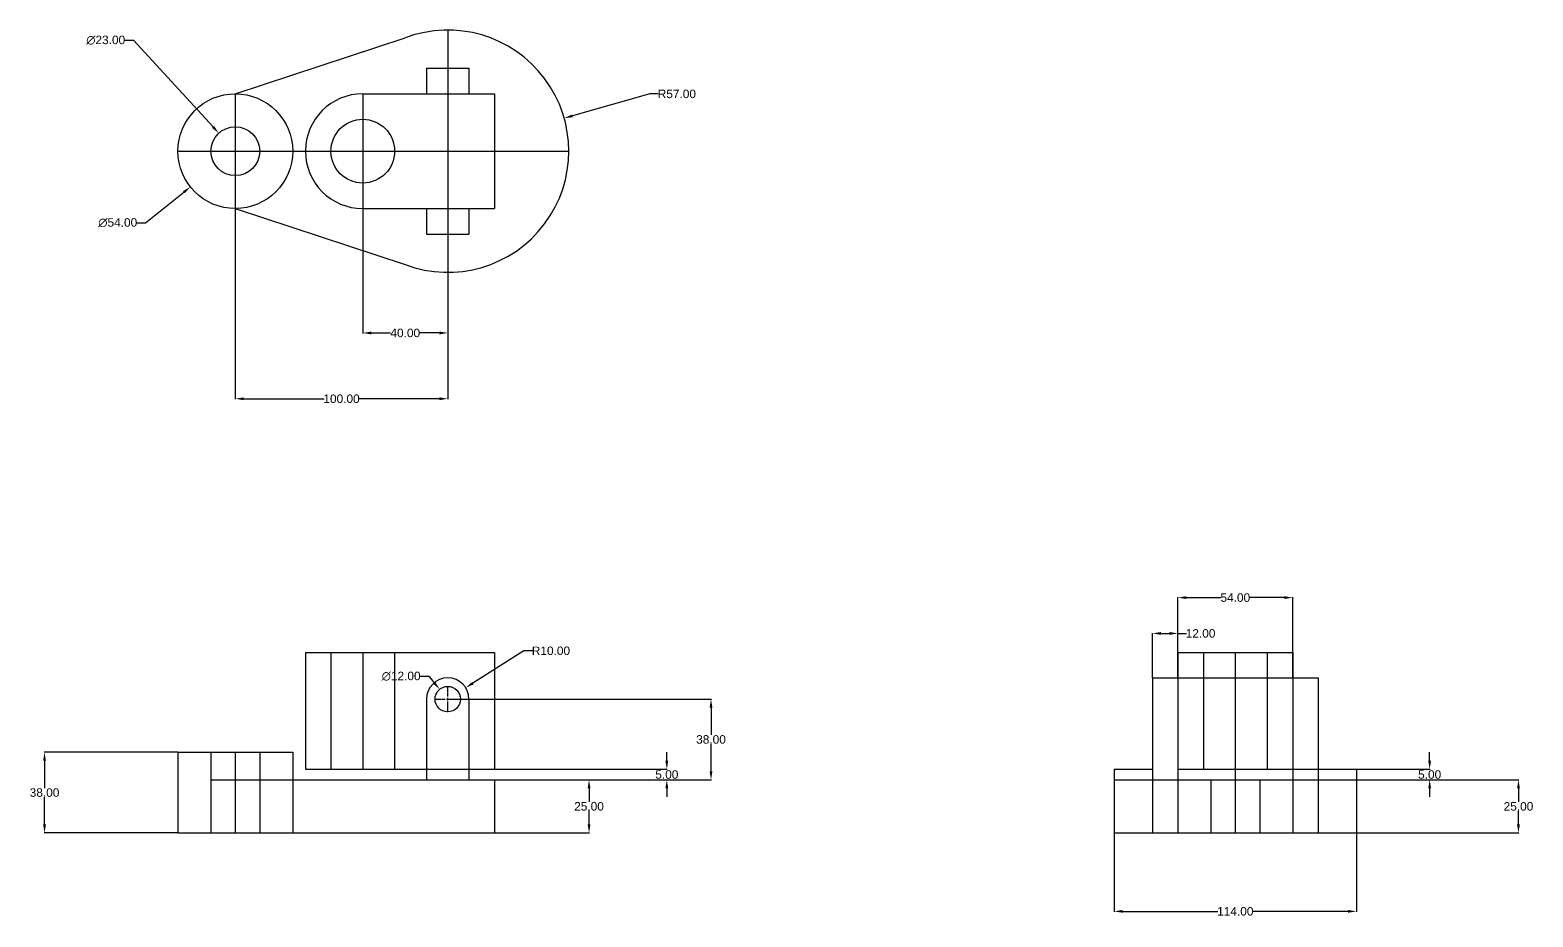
# Model space of a CAD drawing. Header units: millimetres. Extents: x 175 to 1850, y -94 to 323.
# Drawn here: x 175 to 883, y -94 to 323 of the extents above; entities that cross this region are included whole.
import ezdxf

# ---------------------------------------------------------------- set-up
doc = ezdxf.new("R2010")
doc.units = ezdxf.units.MM
doc.header["$MEASUREMENT"] = 0
doc.linetypes.add('CENTER2', pattern=[1.125, 0.75, -0.125, 0.125, -0.125])
doc.styles.get("Standard").update_dxf_attribs({"font": 'arial.ttf'})
doc.dimstyles.get("Standard").update_dxf_attribs({"dimtxt": 4, "dimasz": 4, "dimexe": 0.18, "dimexo": 0.0625, "dimgap": 0.09, "dimtad": 0, "dimtih": 1, "dimtoh": 1, "dimzin": 0, "dimdsep": 46, "dimtxsty": 'Standard', "dimcen": 0.09, "dimadec": 0, "dimazin": 0, "dimtfac": 1, "dimtofl": 0, "dimtmove": 0, "dimatfit": 3, "dimfxl": 1, "dimtolj": 1, "dimtzin": 0, "dimarcsym": 0})

# ---------------------------------------------------------------- blocks, each defined once
blk = doc.blocks.new('*D1')
at = {"color": 0, "lineweight": -2, "transparency": 16777216}
for p, q in [((331.84, 266.09), (331.84, 180.43)), ((371.84, 266.09), (371.84, 180.43)), ((335.84, 180.61), (344.93, 180.61)), ((367.84, 180.61), (358.76, 180.61))]:
    blk.add_line(p, q, dxfattribs=at)
at = {"color": 0, "transparency": 16777216}
for points in [[(335.84, 181.28), (335.84, 179.95), (331.84, 180.61)], [(367.84, 181.28), (367.84, 179.95), (371.84, 180.61)]]:
    blk.add_solid(points, dxfattribs=at)
at = {"layer": 'Defpoints', "color": 0, "transparency": 16777216}
for p in [(331.84, 266.16), (371.84, 266.16), (371.84, 180.61)]:
    blk.add_point(p, dxfattribs=at)
at = {"color": 0, "transparency": 16777216, "insert": (351.84, 180.61), "char_height": 4, "attachment_point": 5}
blk.add_mtext('\\A1;40.00', dxfattribs=at)
blk = doc.blocks.new('*D2')
at = {"color": 0, "lineweight": -2, "transparency": 16777216}
for p, q in [((271.84, 266.09), (271.84, 149.47)), ((371.84, 266.09), (371.84, 149.47)), ((275.84, 149.65), (313.64, 149.65)), ((367.84, 149.65), (330.04, 149.65))]:
    blk.add_line(p, q, dxfattribs=at)
at = {"color": 0, "transparency": 16777216}
for points in [[(275.84, 150.32), (275.84, 148.99), (271.84, 149.65)], [(367.84, 150.32), (367.84, 148.99), (371.84, 149.65)]]:
    blk.add_solid(points, dxfattribs=at)
at = {"layer": 'Defpoints', "color": 0, "transparency": 16777216}
for p in [(271.84, 266.16), (371.84, 266.16), (371.84, 149.65)]:
    blk.add_point(p, dxfattribs=at)
at = {"color": 0, "transparency": 16777216, "insert": (321.84, 149.65), "char_height": 4, "attachment_point": 5}
blk.add_mtext('\\A1;100.00', dxfattribs=at)
blk = doc.blocks.new('*D3')
at = {"color": 0, "lineweight": -2, "transparency": 16777216}
for p, q in [((219.84, 318.4), (223.84, 318.4)), ((223.84, 318.4), (261.35, 277.57)), ((271.75, 266.16), (271.93, 266.16)), ((271.84, 266.07), (271.84, 266.25))]:
    blk.add_line(p, q, dxfattribs=at)
at = {"color": 0, "transparency": 16777216}
blk.add_solid([(261.85, 278.02), (260.86, 277.12), (264.06, 274.62)], dxfattribs=at)
at = {"layer": 'Defpoints', "color": 0, "transparency": 16777216}
for p in [(264.06, 274.62), (279.62, 257.69)]:
    blk.add_point(p, dxfattribs=at)
at = {"color": 0, "transparency": 16777216, "insert": (210.83, 318.4), "char_height": 4, "attachment_point": 5}
blk.add_mtext('\\A1;∅23.00', dxfattribs=at)
blk = doc.blocks.new('*D4')
at = {"color": 0, "lineweight": -2, "transparency": 16777216}
for p, q in [((271.75, 266.16), (271.93, 266.16)), ((271.84, 266.07), (271.84, 266.25)), ((229.51, 232.5), (247.58, 246.86)), ((225.51, 232.5), (229.51, 232.5))]:
    blk.add_line(p, q, dxfattribs=at)
at = {"color": 0, "transparency": 16777216}
blk.add_solid([(247.16, 247.39), (247.99, 246.34), (250.71, 249.35)], dxfattribs=at)
at = {"layer": 'Defpoints', "color": 0, "transparency": 16777216}
for p in [(292.98, 282.96), (250.71, 249.35)]:
    blk.add_point(p, dxfattribs=at)
at = {"color": 0, "transparency": 16777216, "insert": (216.5, 232.5), "char_height": 4, "attachment_point": 5}
blk.add_mtext('\\A1;∅54.00', dxfattribs=at)
blk = doc.blocks.new('*D5')
at = {"color": 0, "lineweight": -2, "transparency": 16777216}
for p, q in [((466.94, 293.11), (430.53, 282.79)), ((470.94, 293.11), (466.94, 293.11)), ((371.75, 266.16), (371.93, 266.16)), ((371.84, 266.07), (371.84, 266.25))]:
    blk.add_line(p, q, dxfattribs=at)
at = {"color": 0, "transparency": 16777216}
blk.add_solid([(430.35, 283.43), (430.71, 282.15), (426.68, 281.7)], dxfattribs=at)
at = {"layer": 'Defpoints', "color": 0, "transparency": 16777216}
for p in [(426.68, 281.7), (371.84, 266.16)]:
    blk.add_point(p, dxfattribs=at)
at = {"color": 0, "transparency": 16777216, "insert": (479.69, 293.11), "char_height": 4, "attachment_point": 5}
blk.add_mtext('\\A1;R57.00', dxfattribs=at)
blk = doc.blocks.new('*U6')
at = {"color": 0, "linetype": 'CENTER2', "transparency": 16777216}
for p, q in [((-6.12, 0), (-1.2, 0)), ((0, 1.2), (0, 6.12)), ((1.2, 0), (6.12, 0)), ((0, -6.12), (0, -1.2))]:
    blk.add_line(p, q, dxfattribs=at)
at = {"color": 0, "linetype": 'Continuous', "transparency": 16777216}
for p, q in [((-0.6, 0), (0.6, 0)), ((0, -0.6), (0, 0.6))]:
    blk.add_line(p, q, dxfattribs=at)
blk = doc.blocks.new('*D8')
at = {"color": 0, "lineweight": -2, "transparency": 16777216}
for p, q in [((244.78, -16.69), (181.85, -16.69)), ((182.03, -20.69), (182.03, -33.55)), ((182.03, -50.69), (182.03, -37.82)), ((244.78, -54.69), (181.85, -54.69))]:
    blk.add_line(p, q, dxfattribs=at)
at = {"color": 0, "transparency": 16777216}
for points in [[(181.37, -20.69), (182.7, -20.69), (182.03, -16.69)], [(181.37, -50.69), (182.7, -50.69), (182.03, -54.69)]]:
    blk.add_solid(points, dxfattribs=at)
at = {"layer": 'Defpoints', "color": 0, "transparency": 16777216}
for p in [(244.84, -16.69), (182.03, -54.69), (244.84, -54.69)]:
    blk.add_point(p, dxfattribs=at)
at = {"color": 0, "transparency": 16777216, "insert": (182.03, -35.69), "char_height": 4, "attachment_point": 5}
blk.add_mtext('\\A1;38.00', dxfattribs=at)
blk = doc.blocks.new('*D9')
at = {"color": 0, "lineweight": -2, "transparency": 16777216}
for p, q in [((393.9, -29.69), (438.53, -29.69)), ((438.35, -33.69), (438.35, -40.05)), ((438.35, -50.69), (438.35, -44.32)), ((393.9, -54.69), (438.53, -54.69))]:
    blk.add_line(p, q, dxfattribs=at)
at = {"color": 0, "transparency": 16777216}
for points in [[(437.68, -33.69), (439.02, -33.69), (438.35, -29.69)], [(437.68, -50.69), (439.02, -50.69), (438.35, -54.69)]]:
    blk.add_solid(points, dxfattribs=at)
at = {"layer": 'Defpoints', "color": 0, "transparency": 16777216}
for p in [(393.84, -29.69), (393.84, -54.69), (438.35, -54.69)]:
    blk.add_point(p, dxfattribs=at)
at = {"color": 0, "transparency": 16777216, "insert": (438.35, -42.19), "char_height": 4, "attachment_point": 5}
blk.add_mtext('\\A1;25.00', dxfattribs=at)
blk = doc.blocks.new('*D10')
at = {"color": 0, "lineweight": -2, "transparency": 16777216}
for p, q in [((474.97, -20.69), (474.97, -16.69)), ((393.9, -24.69), (475.15, -24.69)), ((393.9, -29.69), (475.15, -29.69)), ((474.97, -33.69), (474.97, -37.69))]:
    blk.add_line(p, q, dxfattribs=at)
at = {"color": 0, "transparency": 16777216}
for points in [[(474.3, -20.69), (475.63, -20.69), (474.97, -24.69)], [(474.3, -33.69), (475.63, -33.69), (474.97, -29.69)]]:
    blk.add_solid(points, dxfattribs=at)
at = {"layer": 'Defpoints', "color": 0, "transparency": 16777216}
for p in [(393.84, -24.69), (393.84, -29.69), (474.97, -29.69)]:
    blk.add_point(p, dxfattribs=at)
at = {"color": 0, "transparency": 16777216, "insert": (474.97, -27.19), "char_height": 4, "attachment_point": 5}
blk.add_mtext('\\A1;5.00', dxfattribs=at)
blk = doc.blocks.new('*D11')
at = {"color": 0, "lineweight": -2, "transparency": 16777216}
for p, q in [((371.9, 8.31), (495.95, 8.31)), ((495.77, 4.31), (495.77, -8.55)), ((495.77, -25.69), (495.77, -12.82)), ((371.9, -29.69), (495.95, -29.69))]:
    blk.add_line(p, q, dxfattribs=at)
at = {"color": 0, "transparency": 16777216}
for points in [[(495.1, 4.31), (496.43, 4.31), (495.77, 8.31)], [(495.1, -25.69), (496.43, -25.69), (495.77, -29.69)]]:
    blk.add_solid(points, dxfattribs=at)
at = {"layer": 'Defpoints', "color": 0, "transparency": 16777216}
for p in [(371.84, 8.31), (371.84, -29.69), (495.77, -29.69)]:
    blk.add_point(p, dxfattribs=at)
at = {"color": 0, "transparency": 16777216, "insert": (495.77, -10.69), "char_height": 4, "attachment_point": 5}
blk.add_mtext('\\A1;38.00', dxfattribs=at)
blk = doc.blocks.new('*D12')
at = {"color": 0, "lineweight": -2, "transparency": 16777216}
for p, q in [((407.67, 31.03), (383.67, 15.81)), ((411.67, 31.03), (407.67, 31.03)), ((371.75, 8.31), (371.93, 8.31)), ((371.84, 8.22), (371.84, 8.4))]:
    blk.add_line(p, q, dxfattribs=at)
at = {"color": 0, "transparency": 16777216}
blk.add_solid([(383.31, 16.37), (384.02, 15.25), (380.29, 13.67)], dxfattribs=at)
at = {"layer": 'Defpoints', "color": 0, "transparency": 16777216}
for p in [(371.84, 8.31), (380.29, 13.67)]:
    blk.add_point(p, dxfattribs=at)
at = {"color": 0, "transparency": 16777216, "insert": (420.42, 31.03), "char_height": 4, "attachment_point": 5}
blk.add_mtext('\\A1;R10.00', dxfattribs=at)
blk = doc.blocks.new('*D13')
at = {"color": 0, "lineweight": -2, "transparency": 16777216}
for p, q in [((358.9, 19.09), (362.9, 19.09)), ((362.9, 19.09), (365.46, 16.01)), ((371.75, 8.31), (371.93, 8.31)), ((371.84, 8.22), (371.84, 8.4))]:
    blk.add_line(p, q, dxfattribs=at)
at = {"color": 0, "transparency": 16777216}
blk.add_solid([(365.97, 16.44), (364.94, 15.58), (368.01, 12.93)], dxfattribs=at)
at = {"layer": 'Defpoints', "color": 0, "transparency": 16777216}
for p in [(368.01, 12.93), (375.67, 3.7)]:
    blk.add_point(p, dxfattribs=at)
at = {"color": 0, "transparency": 16777216, "insert": (349.9, 19.09), "char_height": 4, "attachment_point": 5}
blk.add_mtext('\\A1;∅12.00', dxfattribs=at)
blk = doc.blocks.new('*D14')
at = {"color": 0, "lineweight": -2, "transparency": 16777216}
for p, q in [((685.58, -54.75), (685.58, -91.75)), ((799.58, -54.75), (799.58, -91.75)), ((689.58, -91.57), (734.38, -91.57)), ((795.58, -91.57), (750.78, -91.57))]:
    blk.add_line(p, q, dxfattribs=at)
at = {"color": 0, "transparency": 16777216}
for points in [[(689.58, -90.9), (689.58, -92.23), (685.58, -91.57)], [(795.58, -90.9), (795.58, -92.23), (799.58, -91.57)]]:
    blk.add_solid(points, dxfattribs=at)
at = {"layer": 'Defpoints', "color": 0, "transparency": 16777216}
for p in [(685.58, -54.69), (799.58, -54.69), (799.58, -91.57)]:
    blk.add_point(p, dxfattribs=at)
at = {"color": 0, "transparency": 16777216, "insert": (742.58, -91.57), "char_height": 4, "attachment_point": 5}
blk.add_mtext('\\A1;114.00', dxfattribs=at)
blk = doc.blocks.new('*D15')
at = {"color": 0, "lineweight": -2, "transparency": 16777216}
for p, q in [((715.58, 18.38), (715.58, 56.25)), ((719.58, 56.07), (735.75, 56.07)), ((765.58, 56.07), (749.41, 56.07)), ((769.58, 18.38), (769.58, 56.25))]:
    blk.add_line(p, q, dxfattribs=at)
at = {"color": 0, "transparency": 16777216}
for points in [[(719.58, 56.74), (719.58, 55.41), (715.58, 56.07)], [(765.58, 56.74), (765.58, 55.41), (769.58, 56.07)]]:
    blk.add_solid(points, dxfattribs=at)
at = {"layer": 'Defpoints', "color": 0, "transparency": 16777216}
for p in [(769.58, 56.07), (715.58, 18.31), (769.58, 18.31)]:
    blk.add_point(p, dxfattribs=at)
at = {"color": 0, "transparency": 16777216, "insert": (742.58, 56.07), "char_height": 4, "attachment_point": 5}
blk.add_mtext('\\A1;54.00', dxfattribs=at)
blk = doc.blocks.new('*D16')
at = {"color": 0, "lineweight": -2, "transparency": 16777216}
for p, q in [((703.58, 18.38), (703.58, 39.4)), ((707.58, 39.22), (711.58, 39.22)), ((715.58, 18.38), (715.58, 39.4)), ((715.58, 39.22), (719.58, 39.22))]:
    blk.add_line(p, q, dxfattribs=at)
at = {"color": 0, "transparency": 16777216}
for points in [[(707.58, 39.89), (707.58, 38.55), (703.58, 39.22)], [(711.58, 39.89), (711.58, 38.55), (715.58, 39.22)]]:
    blk.add_solid(points, dxfattribs=at)
at = {"layer": 'Defpoints', "color": 0, "transparency": 16777216}
for p in [(715.58, 39.22), (703.58, 18.31), (715.58, 18.31)]:
    blk.add_point(p, dxfattribs=at)
at = {"color": 0, "transparency": 16777216, "insert": (726.23, 39.22), "char_height": 4, "attachment_point": 5}
blk.add_mtext('\\A1;12.00', dxfattribs=at)
blk = doc.blocks.new('*D17')
at = {"color": 0, "lineweight": -2, "transparency": 16777216}
for p, q in [((834.06, -20.69), (834.06, -16.69)), ((731.15, -24.69), (834.24, -24.69)), ((731.15, -29.69), (834.24, -29.69)), ((834.06, -33.69), (834.06, -37.69))]:
    blk.add_line(p, q, dxfattribs=at)
at = {"color": 0, "transparency": 16777216}
for points in [[(833.4, -20.69), (834.73, -20.69), (834.06, -24.69)], [(833.4, -33.69), (834.73, -33.69), (834.06, -29.69)]]:
    blk.add_solid(points, dxfattribs=at)
at = {"layer": 'Defpoints', "color": 0, "transparency": 16777216}
for p in [(731.08, -24.69), (834.06, -24.69), (731.08, -29.69)]:
    blk.add_point(p, dxfattribs=at)
at = {"color": 0, "transparency": 16777216, "insert": (834.06, -27.19), "char_height": 4, "attachment_point": 5}
blk.add_mtext('\\A1;5.00', dxfattribs=at)
blk = doc.blocks.new('*D18')
at = {"color": 0, "lineweight": -2, "transparency": 16777216}
for p, q in [((781.65, -29.69), (876.05, -29.69)), ((875.87, -33.69), (875.87, -40.05)), ((875.87, -50.69), (875.87, -44.32)), ((781.65, -54.69), (876.05, -54.69))]:
    blk.add_line(p, q, dxfattribs=at)
at = {"color": 0, "transparency": 16777216}
for points in [[(875.2, -33.69), (876.53, -33.69), (875.87, -29.69)], [(875.2, -50.69), (876.53, -50.69), (875.87, -54.69)]]:
    blk.add_solid(points, dxfattribs=at)
at = {"layer": 'Defpoints', "color": 0, "transparency": 16777216}
for p in [(781.58, -29.69), (875.87, -29.69), (781.58, -54.69)]:
    blk.add_point(p, dxfattribs=at)
at = {"color": 0, "transparency": 16777216, "insert": (875.87, -42.19), "char_height": 4, "attachment_point": 5}
blk.add_mtext('\\A1;25.00', dxfattribs=at)

msp = doc.modelspace()

# ---------------------------------------------------------------- linework, layer by layer
for p, q in [((271.842, 293.156), (351.842, 319.532)), ((371.842, 323.156), (371.842, 209.156)), ((331.842, 313.155), (331.842, 312.938)), ((361.842, 305.156), (381.842, 305.156)), ((361.842, 305.156), (361.842, 293.156)), ((381.842, 305.156), (381.842, 293.156)), ((271.842, 293.156), (271.842, 239.156)), ((331.842, 293.156), (393.842, 293.156)), ((331.842, 293.156), (331.842, 239.156)), ((393.842, 293.156), (393.842, 239.156)), ((244.842, 266.156), (428.842, 266.156)), ((271.842, 239.156), (351.842, 212.78)), ((331.842, 239.156), (393.842, 239.156)), ((361.842, 239.156), (361.842, 227.156)), ((381.842, 239.156), (381.842, 227.156)), ((361.842, 227.156), (381.842, 227.156)), ((304.842, 30.313), (304.842, -24.687)), ((304.842, 30.313), (393.842, 30.313)), ((316.842, 30.313), (316.842, -24.687)), ((331.842, 30.313), (331.842, -24.687)), ((346.842, 30.313), (346.842, -24.687)), ((346.842, 30.313), (393.842, 30.313)), ((393.842, 30.313), (393.842, -24.687)), ((715.583, 30.313), (715.583, -54.687)), ((715.583, 30.313), (769.583, 30.313)), ((727.583, 30.313), (727.583, -24.687)), ((742.583, 30.313), (742.583, -54.687)), ((757.583, 30.313), (757.583, -24.687)), ((769.583, 30.313), (769.583, -54.687)), ((703.583, 18.313), (703.583, -54.687)), ((703.583, 18.313), (781.583, 18.313)), ((781.583, 18.313), (781.583, -54.687)), ((361.842, 8.313), (361.842, -29.687)), ((381.842, 8.313), (381.842, -29.687)), ((244.842, -16.687), (244.842, -54.687)), ((244.842, -16.687), (298.842, -16.687)), ((260.342, -16.687), (260.342, -54.687)), ((271.752, -16.687), (271.752, -54.687)), ((283.342, -16.687), (283.342, -54.687)), ((298.842, -16.687), (298.842, -54.687)), ((304.842, -24.687), (393.842, -24.687)), ((685.583, -24.687), (685.583, -54.687)), ((685.583, -24.687), (703.583, -24.687)), ((715.583, -24.687), (769.583, -24.687)), ((781.583, -24.687), (799.583, -24.687)), ((799.583, -24.687), (799.583, -54.687)), ((260.342, -29.687), (393.842, -29.687)), ((346.842, -29.687), (393.842, -29.687)), ((393.842, -29.687), (393.842, -54.687)), ((685.583, -29.687), (799.583, -29.687)), ((731.083, -29.687), (731.083, -54.687)), ((754.083, -29.687), (754.083, -54.687)), ((244.842, -54.687), (393.842, -54.687)), ((346.842, -54.687), (393.842, -54.687)), ((685.583, -54.687), (799.583, -54.687))]:
    msp.add_line(p, q)
for centre, radius in [((271.842, 266.156), 27), ((271.842, 266.156), 11.5), ((331.842, 266.156), 15), ((371.842, 8.313), 6)]:
    msp.add_circle(centre, radius)
for centre, radius, start, end in [((371.842, 266.156), 57, 249.459022, 110.540978), ((331.842, 266.156), 27, 90, 270), ((371.842, 8.313), 10, 0, 180)]:
    msp.add_arc(centre, radius, start, end)

# ---------------------------------------------------------------- block references
at = {"linetype": 'CENTER2'}
msp.add_blockref('*U6', (371.842, 8.313), dxfattribs=at)

# ---------------------------------------------------------------- dimensions: what is measured, and where the dimension line sits
for p1, p2, picture, middle in [((279.624, 257.688), (264.061, 274.624), '*D3', (210.83, 318.397)), ((292.976, 282.96), (250.709, 249.353), '*D4', (216.504, 232.499))]:
    dim = msp.add_diameter_dim_2p(p1=p1, p2=p2, dimstyle='Standard')
    dim.commit()
    dim.dimension.update_dxf_attribs({"geometry": picture, "text_midpoint": middle, "dimtype": 163})
for center, mpoint, picture, middle in [((371.842, 266.156), (426.683, 281.698), '*D5', (479.686, 293.107)), ((371.842, 8.313), (380.288, 13.668), '*D12', (420.416, 31.031))]:
    dim = msp.add_radius_dim(center=center, mpoint=mpoint, dimstyle='Standard')
    dim.commit()
    dim.dimension.update_dxf_attribs({"geometry": picture, "text_midpoint": middle, "dimtype": 164})
for base, p1, p2, picture, middle in [((371.842, 149.654), (271.842, 266.156), (371.842, 266.156), '*D2', (321.842, 149.654)), ((371.842, 180.612), (331.842, 266.156), (371.842, 266.156), '*D1', (351.842, 180.612)), ((769.583, 56.073), (715.583, 18.313), (769.583, 18.313), '*D15', (742.583, 56.073)), ((715.583, 39.221), (703.583, 18.313), (715.583, 18.313), '*D16', (726.227, 39.221)), ((799.583, -91.568), (685.583, -54.687), (799.583, -54.687), '*D14', (742.583, -91.568))]:
    dim = msp.add_linear_dim(base=base, p1=p1, p2=p2, dimstyle='Standard')
    dim.commit()
    dim.dimension.update_dxf_attribs({"geometry": picture, "text_midpoint": middle})
dim = msp.add_diameter_dim_2p(p1=(375.673, 3.695), p2=(368.012, 12.931), dimstyle='Standard')
dim.commit()
dim.dimension.update_dxf_attribs({"geometry": '*D13', "text_midpoint": (349.896, 19.089)})
for base, p1, p2, picture, middle in [((495.768, -29.687), (371.842, 8.313), (371.842, -29.687), '*D11', (495.768, -10.687)), ((182.034, -54.687), (244.842, -16.687), (244.842, -54.687), '*D8', (182.034, -35.687)), ((474.967, -29.687), (393.842, -24.687), (393.842, -29.687), '*D10', (474.967, -27.187)), ((834.063, -24.687), (731.083, -29.687), (731.083, -24.687), '*D17', (834.063, -27.187)), ((438.351, -54.687), (393.842, -29.687), (393.842, -54.687), '*D9', (438.351, -42.187)), ((875.867, -29.687), (781.583, -54.687), (781.583, -29.687), '*D18', (875.867, -42.187))]:
    dim = msp.add_linear_dim(base=base, p1=p1, p2=p2, angle=90, dimstyle='Standard')
    dim.commit()
    dim.dimension.update_dxf_attribs({"geometry": picture, "text_midpoint": middle})

doc.saveas('drawing.dxf')
